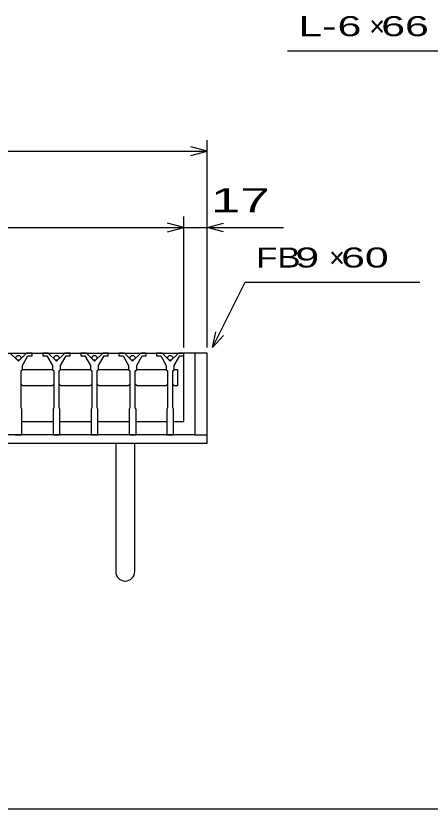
# Model space of a CAD drawing. Units: millimetres, scale not verified. Extents: x -1456 to 1379, y -1028 to 847.
# Drawn here: x -619 to -315, y -913 to -332 of the extents above; entities that cross this region are included whole.
import ezdxf
from ezdxf.enums import TextEntityAlignment as Align

# ---------------------------------------------------------------- set-up
doc = ezdxf.new("R2010")
doc.units = ezdxf.units.MM
doc.header["$LTSCALE"] = 8
for name, color, linetype, lineweight in [('0_2', 150, 'Continuous', 25), ('16', 3, 'Continuous', 25), ('19', 6, 'Continuous', 25), ('22', 2, 'Continuous', 25)]:
    doc.layers.add(name, color=color, linetype=linetype, lineweight=lineweight)
doc.styles.add('ベクトル', font='')
doc.styles.get('ベクトル').set_extended_font_data('ベクトル')

msp = doc.modelspace()

# ---------------------------------------------------------------- linework, layer by layer
at = {"layer": '0_2'}
msp.add_line((1379.2, -912.8), (-1388.8, -912.8), dxfattribs=at)
at = {"layer": '16'}
for p, q in [((-989.4, -578.7), (-495.4, -578.7)), ((-616.7, -584.7), (-622.7, -578.7)), ((-610.7, -578.7), (-616.7, -584.7)), ((-613.7, -587.7), (-609.7, -580.7)), ((-606.7, -578.7), (-610.7, -578.7)), ((-609.7, -580.7), (-606.7, -580.7)), ((-606.7, -580.7), (-606.7, -578.7)), ((-598.8, -578.7), (-598.8, -580.7)), ((-594.8, -578.7), (-598.8, -578.7)), ((-598.8, -580.7), (-595.8, -580.7)), ((-595.8, -580.7), (-591.8, -587.7)), ((-588.8, -584.7), (-594.8, -578.7)), ((-582.8, -578.7), (-588.8, -584.7)), ((-585.8, -587.7), (-581.8, -580.7)), ((-578.8, -578.7), (-582.8, -578.7)), ((-581.8, -580.7), (-578.8, -580.7)), ((-578.8, -580.7), (-578.8, -578.7)), ((-570.9, -578.7), (-570.9, -580.7)), ((-566.9, -578.7), (-570.9, -578.7)), ((-570.9, -580.7), (-567.9, -580.7)), ((-567.9, -580.7), (-563.9, -587.7)), ((-560.9, -584.7), (-566.9, -578.7)), ((-554.9, -578.7), (-560.9, -584.7)), ((-557.9, -587.7), (-553.9, -580.7)), ((-550.9, -578.7), (-554.9, -578.7)), ((-553.9, -580.7), (-550.9, -580.7)), ((-550.9, -580.7), (-550.9, -578.7)), ((-543, -578.7), (-543, -580.7)), ((-539, -578.7), (-543, -578.7)), ((-543, -580.7), (-540, -580.7)), ((-540, -580.7), (-536, -587.7)), ((-533, -584.7), (-539, -578.7)), ((-527, -578.7), (-533, -584.7)), ((-530, -587.7), (-526, -580.7)), ((-523, -578.7), (-527, -578.7)), ((-526, -580.7), (-523, -580.7)), ((-523, -580.7), (-523, -578.7)), ((-515.4, -578.7), (-515.4, -580.7)), ((-511.4, -578.7), (-515.4, -578.7)), ((-515.4, -580.7), (-512.4, -580.7)), ((-512.4, -580.7), (-508.4, -587.7)), ((-505.4, -584.7), (-511.4, -578.7)), ((-499.4, -578.7), (-505.4, -584.7)), ((-502.4, -587.7), (-498.4, -580.7)), ((-495.4, -578.7), (-499.4, -578.7)), ((-498.4, -580.7), (-495.4, -580.7)), ((-495.4, -580.7), (-495.4, -578.7)), ((-495.4, -628.7), (-495.4, -578.7)), ((-614.7, -591.7), (-613.7, -590.7)), ((-614.7, -618.7), (-614.7, -591.7)), ((-614.45, -591.7), (-613.45, -590.7)), ((-613.7, -590.7), (-613.7, -587.7)), ((-613.45, -590.7), (-592.05, -590.7)), ((-592.05, -590.7), (-591.05, -591.7)), ((-591.8, -587.7), (-591.8, -590.7)), ((-591.8, -590.7), (-590.8, -591.7)), ((-590.8, -591.7), (-590.8, -618.7)), ((-586.8, -591.7), (-585.8, -590.7)), ((-586.8, -618.7), (-586.8, -591.7)), ((-586.55, -591.7), (-585.55, -590.7)), ((-585.8, -590.7), (-585.8, -587.7)), ((-585.55, -590.7), (-564.15, -590.7)), ((-564.15, -590.7), (-563.15, -591.7)), ((-563.9, -587.7), (-563.9, -590.7)), ((-563.9, -590.7), (-562.9, -591.7)), ((-562.9, -591.7), (-562.9, -618.7)), ((-558.9, -591.7), (-557.9, -590.7)), ((-558.9, -618.7), (-558.9, -591.7)), ((-558.65, -591.7), (-557.65, -590.7)), ((-557.9, -590.7), (-557.9, -587.7)), ((-557.65, -590.7), (-536.25, -590.7)), ((-536.25, -590.7), (-535.25, -591.7)), ((-536, -587.7), (-536, -590.7)), ((-536, -590.7), (-535, -591.7)), ((-535, -591.7), (-535, -618.7)), ((-531, -591.7), (-530, -590.7)), ((-531, -618.7), (-531, -591.7)), ((-530.75, -591.7), (-529.75, -590.7)), ((-530, -590.7), (-530, -587.7)), ((-529.75, -590.7), (-508.65, -590.7)), ((-508.65, -590.7), (-507.65, -591.7)), ((-508.4, -587.7), (-508.4, -590.7)), ((-508.4, -590.7), (-507.4, -591.7)), ((-507.4, -591.7), (-507.4, -618.7)), ((-503.4, -591.7), (-502.4, -590.7)), ((-503.4, -618.7), (-503.4, -591.7)), ((-503.15, -591.7), (-502.15, -590.7)), ((-502.4, -590.7), (-502.4, -587.7)), ((-502.15, -590.7), (-500.15, -590.7)), ((-500.15, -590.7), (-500.15, -602.7)), ((-613.45, -602.7), (-614.45, -601.7)), ((-592.05, -602.7), (-613.45, -602.7)), ((-591.05, -601.7), (-592.05, -602.7)), ((-585.55, -602.7), (-586.55, -601.7)), ((-564.15, -602.7), (-585.55, -602.7)), ((-563.15, -601.7), (-564.15, -602.7)), ((-557.65, -602.7), (-558.65, -601.7)), ((-536.25, -602.7), (-557.65, -602.7)), ((-535.25, -601.7), (-536.25, -602.7)), ((-529.75, -602.7), (-530.75, -601.7)), ((-508.65, -602.7), (-529.75, -602.7)), ((-507.65, -601.7), (-508.65, -602.7)), ((-502.15, -602.7), (-503.15, -601.7)), ((-500.15, -602.7), (-502.15, -602.7)), ((-614.2, -619.7), (-614.7, -618.7)), ((-614.2, -638.7), (-614.2, -619.7)), ((-590.8, -618.7), (-591.3, -619.7)), ((-591.3, -619.7), (-591.3, -638.7)), ((-586.3, -619.7), (-586.8, -618.7)), ((-586.3, -638.7), (-586.3, -619.7)), ((-562.9, -618.7), (-563.4, -619.7)), ((-563.4, -619.7), (-563.4, -638.7)), ((-558.4, -619.7), (-558.9, -618.7)), ((-558.4, -638.7), (-558.4, -619.7)), ((-535, -618.7), (-535.5, -619.7)), ((-535.5, -619.7), (-535.5, -638.7)), ((-530.5, -619.7), (-531, -618.7)), ((-530.5, -638.7), (-530.5, -619.7)), ((-507.4, -618.7), (-507.9, -619.7)), ((-507.9, -619.7), (-507.9, -638.7)), ((-502.9, -619.7), (-503.4, -618.7)), ((-502.9, -638.7), (-502.9, -619.7)), ((-614.2, -628.7), (-591.3, -628.7)), ((-586.3, -628.7), (-563.4, -628.7)), ((-558.4, -628.7), (-535.5, -628.7)), ((-530.5, -628.7), (-507.9, -628.7)), ((-502.9, -628.7), (-495.4, -628.7)), ((-619.2, -638.7), (-614.2, -638.7)), ((-591.3, -638.7), (-586.3, -638.7)), ((-563.4, -638.7), (-558.4, -638.7)), ((-535.5, -638.7), (-530.5, -638.7)), ((-507.9, -638.7), (-502.9, -638.7))]:
    msp.add_line(p, q, dxfattribs=at)
for centre in [(-616.7, -582.2), (-588.8, -582.2), (-560.9, -582.2), (-533, -582.2), (-505.4, -582.2)]:
    msp.add_circle(centre, 1.8, dxfattribs=at)
at = {"layer": '19'}
for p, q in [((-478.4, -578.7), (-495.4, -578.7)), ((-487.4, -578.7), (-487.4, -638.7)), ((-478.4, -644.7), (-478.4, -578.7)), ((-487.4, -638.7), (-997.4, -638.7)), ((-487.4, -638.7), (-478.4, -638.7)), ((-1006.4, -644.7), (-478.4, -644.7)), ((-545.4, -644.7), (-545.4, -738.7)), ((-531.4, -738.7), (-531.4, -644.7))]:
    msp.add_line(p, q, dxfattribs=at)
msp.add_arc((-538.4, -738.7), 7, 180, 0, dxfattribs=at)
at = {"layer": '22', "color": 4}
for p, q in [((-419.4, -357.2), (-259.4, -357.2)), ((-478.4, -574.7), (-478.4, -422.7)), ((-478.4, -430.7), (-490.4, -427.5)), ((-1006.4, -430.7), (-478.4, -430.7)), ((-490.4, -433.9), (-478.4, -430.7)), ((-495.4, -574.7), (-495.4, -478.7)), ((-478.4, -574.7), (-478.4, -478.7)), ((-989.4, -486.7), (-495.4, -486.7)), ((-495.4, -486.7), (-507.4, -483.5)), ((-507.4, -489.9), (-495.4, -486.7)), ((-495.4, -486.7), (-478.4, -486.7)), ((-478.4, -486.7), (-466.4, -483.5)), ((-466.4, -489.9), (-478.4, -486.7)), ((-478.4, -486.7), (-422.4, -486.7)), ((-474.4, -574.7), (-450.4, -526.7)), ((-450.4, -526.7), (-322.4, -526.7)), ((-474.4, -574.7), (-472, -563.02)), ((-474.4, -574.7), (-466.4, -565.9))]:
    msp.add_line(p, q, dxfattribs=at)

# ---------------------------------------------------------------- texts
at = {"layer": '22', "style": 'ベクトル'}
for s, height, width, p in [('L-', 14.66, 1.6, (-411.4, -339.2)), (' 6 ', 14.66, 1.6, (-391.4, -339.2)), (' 66 ', 14.66, 1.6, (-359.4, -339.2)), (' 17 ', 17.6, 1.65, (-486.4, -466.7)), ('FB', 14.66, 1.3, (-442.4, -508.7)), (' 9 ', 14.66, 1.6, (-422.4, -508.7)), (' 60', 14.66, 1.6, (-388.8, -508.7))]:
    msp.add_text(s, height=height, dxfattribs=dict(at, width=width)).set_placement(p, align=Align.MIDDLE_LEFT)
for p in [(-359.4, -339.2), (-388.8, -508.7)]:
    msp.add_text('×', height=14.66, dxfattribs=at).set_placement(p, align=Align.MIDDLE_LEFT)

doc.saveas('drawing.dxf')
